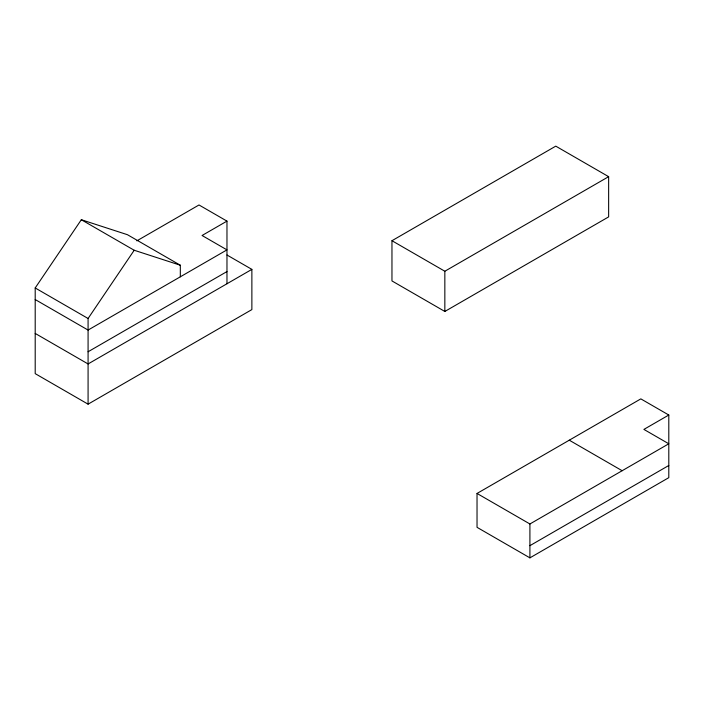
<?xml version="1.0" encoding="UTF-8"?>
<svg xmlns="http://www.w3.org/2000/svg" width="704" height="704" viewBox="0 0 704 704"><rect width="100%" height="100%" fill="white"/><g stroke="black" fill="none" stroke-linecap="round" stroke-linejoin="round"><path stroke-width="1.06" d="M226.97 254.998L251.874 269.377L251.874 309.593L88.079 404.166L35.2 373.639L35.2 287.962L81.321 219.727L127.442 234.705L180.321 265.232L180.321 276.813M88.079 404.166L88.079 318.49L134.2 250.254L180.321 265.232M136.858 240.847L199.003 204.97L226.97 221.118L226.97 283.756M226.97 221.118L202.066 235.497L226.97 249.876L88.079 330.07L35.2 299.543M88.079 351.762L226.97 271.568M251.874 269.377L88.079 363.95L35.2 333.423M391.961 240.715L555.764 146.142L608.643 176.669L608.643 216.885L444.84 311.458L391.961 280.931L391.961 240.715L444.84 271.242L608.643 176.669M477.03 493.451L640.834 398.878L668.8 415.026L668.8 477.664L529.91 557.858L477.03 527.331L477.03 493.451L529.91 523.978L668.8 443.784L643.896 429.405L668.8 415.026M529.91 545.67L668.8 465.485M569.272 440.194L622.151 470.721M81.321 219.727L134.2 250.254M35.2 287.962L88.079 318.49M529.91 523.978L529.91 557.858M444.84 271.242L444.84 311.458"/></g></svg>
